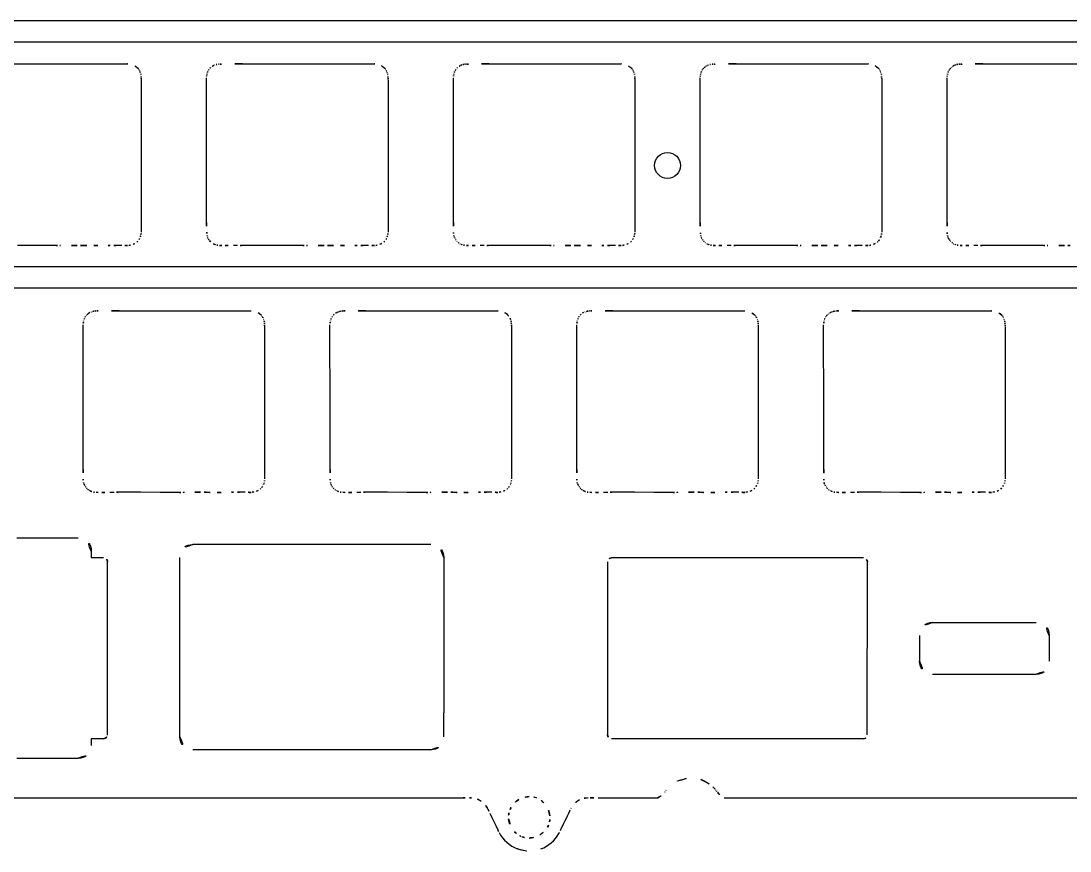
# Model space of a CAD drawing. Header units: millimetres. Extents: x 1963163760 to 1963164260, y 1135949646 to 1135950337.
# Drawn here: x 1963163908.2 to 1963163989.2, y 1135949646.5 to 1135949710.5 of the extents above; entities that cross this region are included whole.
import ezdxf

# ---------------------------------------------------------------- set-up
doc = ezdxf.new("R2010")
doc.units = ezdxf.units.MM

msp = doc.modelspace()

# ---------------------------------------------------------------- linework, layer by layer
for p, q in [((1963164064.327476, 1135949710.52587), (1963163866.583091, 1135949710.52587)), ((1963163866.583091, 1135949708.92587), (1963164064.327476, 1135949708.92587)), ((1963163906.252476, 1135949707.208872), (1963163916.444005, 1135949707.209131)), ((1963163925.302464, 1135949707.208872), (1963163935.494054, 1135949707.209131)), ((1963163944.352452, 1135949707.208872), (1963163954.54398, 1135949707.209131)), ((1963163963.40244, 1135949707.208872), (1963163973.594029, 1135949707.209131)), ((1963163982.452428, 1135949707.208872), (1963163992.644078, 1135949707.209131)), ((1963163917.488316, 1135949706.055277), (1963163917.488194, 1135949705.970117)), ((1963163917.488194, 1135949705.970117), (1963163917.488255, 1135949705.63005)), ((1963163917.488255, 1135949705.63005), (1963163917.488194, 1135949705.289972)), ((1963163917.488316, 1135949706.097894), (1963163917.488377, 1135949706.076591)), ((1963163917.488377, 1135949706.076591), (1963163917.488316, 1135949706.055277)), ((1963163922.538182, 1135949699.380899), (1963163922.533055, 1135949706.137675)), ((1963163936.538243, 1135949705.970117), (1963163936.538304, 1135949705.63005)), ((1963163936.538304, 1135949705.63005), (1963163936.538243, 1135949705.289972)), ((1963163936.538304, 1135949706.097894), (1963163936.538365, 1135949706.055278)), ((1963163941.58817, 1135949699.380899), (1963163941.583043, 1135949706.137675)), ((1963163955.588292, 1135949706.055277), (1963163955.58817, 1135949705.970117)), ((1963163955.58817, 1135949705.970117), (1963163955.588231, 1135949705.289972)), ((1963163960.638219, 1135949699.380899), (1963163960.633092, 1135949706.137674)), ((1963163974.638341, 1135949706.055277), (1963163974.638219, 1135949705.970133)), ((1963163974.638219, 1135949705.970133), (1963163974.63828, 1135949705.63005)), ((1963163974.63828, 1135949705.63005), (1963163974.638219, 1135949705.289957)), ((1963163979.688145, 1135949699.380899), (1963163979.683018, 1135949706.137674)), ((1963163917.488194, 1135949705.289972), (1963163917.487889, 1135949703.156427)), ((1963163936.538243, 1135949705.289972), (1963163936.537877, 1135949703.156427)), ((1963163955.588231, 1135949705.289972), (1963163955.587865, 1135949703.156427)), ((1963163974.638219, 1135949705.289957), (1963163974.637913, 1135949703.156425)), ((1963163917.487889, 1135949703.156427), (1963163917.48795, 1135949702.089655)), ((1963163936.537877, 1135949703.156427), (1963163936.537938, 1135949702.089655)), ((1963163955.587865, 1135949703.156427), (1963163955.587926, 1135949702.089655)), ((1963163974.637913, 1135949703.156425), (1963163974.637975, 1135949702.089655)), ((1963163917.48795, 1135949702.089655), (1963163917.488255, 1135949701.022882)), ((1963163936.537938, 1135949702.089655), (1963163936.538243, 1135949701.022882)), ((1963163955.587926, 1135949702.089655), (1963163955.588292, 1135949701.022882)), ((1963163974.637975, 1135949702.089655), (1963163974.638219, 1135949701.022882)), ((1963163917.488255, 1135949701.022882), (1963163917.489903, 1135949694.24444)), ((1963163936.538243, 1135949701.022882), (1963163936.539952, 1135949694.24444)), ((1963163955.588292, 1135949701.022882), (1963163955.58994, 1135949694.24444)), ((1963163974.638219, 1135949701.022882), (1963163974.639928, 1135949694.24444)), ((1963163922.538609, 1135949698.610891), (1963163922.538182, 1135949699.380899)), ((1963163941.588658, 1135949698.610891), (1963163941.58817, 1135949699.380899)), ((1963163960.638646, 1135949698.610891), (1963163960.638219, 1135949699.380899)), ((1963163979.688634, 1135949698.610891), (1963163979.688145, 1135949699.380899)), ((1963163922.538914, 1135949697.840872), (1963163922.538609, 1135949698.610891)), ((1963163941.588902, 1135949697.840872), (1963163941.588658, 1135949698.610891)), ((1963163960.638951, 1135949697.840872), (1963163960.638646, 1135949698.610891)), ((1963163979.688908, 1135949697.840872), (1963163979.688634, 1135949698.610891)), ((1963163922.539098, 1135949696.300775), (1963163922.538914, 1135949697.840872)), ((1963163941.589024, 1135949696.300775), (1963163941.588902, 1135949697.840872)), ((1963163960.639073, 1135949696.300775), (1963163960.638951, 1135949697.840872)), ((1963163979.689122, 1135949696.300775), (1963163979.688908, 1135949697.840872)), ((1963163922.53922, 1135949695.639835), (1963163922.539098, 1135949696.300775)), ((1963163941.589146, 1135949695.639835), (1963163941.589024, 1135949696.300775)), ((1963163960.639195, 1135949695.639835), (1963163960.639073, 1135949696.300775)), ((1963163979.689244, 1135949695.639835), (1963163979.689122, 1135949696.300775)), ((1963163922.539464, 1135949695.309423), (1963163922.53922, 1135949695.639835)), ((1963163922.539952, 1135949694.979089), (1963163922.539464, 1135949695.309423)), ((1963163941.589391, 1135949695.309423), (1963163941.589146, 1135949695.639835)), ((1963163941.589879, 1135949694.979089), (1963163941.589391, 1135949695.309423)), ((1963163960.639439, 1135949695.309423), (1963163960.639195, 1135949695.639835)), ((1963163960.639928, 1135949694.979089), (1963163960.639439, 1135949695.309423)), ((1963163979.689488, 1135949695.309423), (1963163979.689244, 1135949695.639835)), ((1963163979.689976, 1135949694.979089), (1963163979.689488, 1135949695.309423)), ((1963163909.425328, 1135949693.207992), (1963163907.930821, 1135949693.208185)), ((1963163910.172581, 1135949693.207826), (1963163909.425328, 1135949693.207992)), ((1963163910.919835, 1135949693.207422), (1963163910.172581, 1135949693.207826)), ((1963163915.774663, 1135949693.211353), (1963163915.562535, 1135949693.212183)), ((1963163915.986729, 1135949693.210306), (1963163915.774663, 1135949693.211353)), ((1963163924.920201, 1135949693.207855), (1963163924.605077, 1135949693.206506)), ((1963163925.409917, 1135949693.208744), (1963163925.235387, 1135949693.208719)), ((1963163925.584447, 1135949693.208597), (1963163925.409917, 1135949693.208744)), ((1963163926.282628, 1135949693.208305), (1963163925.584447, 1135949693.208597)), ((1963163926.980748, 1135949693.208185), (1963163926.282628, 1135949693.208305)), ((1963163928.475316, 1135949693.207992), (1963163926.980748, 1135949693.208185)), ((1963163929.222569, 1135949693.207826), (1963163928.475316, 1135949693.207992)), ((1963163929.969823, 1135949693.207422), (1963163929.222569, 1135949693.207826)), ((1963163934.82462, 1135949693.211353), (1963163934.612523, 1135949693.212183)), ((1963163935.036717, 1135949693.210306), (1963163934.82462, 1135949693.211353)), ((1963163943.970189, 1135949693.207855), (1963163943.655095, 1135949693.206506)), ((1963163944.459935, 1135949693.208744), (1963163944.285374, 1135949693.208719)), ((1963163944.634434, 1135949693.208597), (1963163944.459935, 1135949693.208744)), ((1963163945.332616, 1135949693.208305), (1963163944.634434, 1135949693.208597)), ((1963163946.030797, 1135949693.208185), (1963163945.332616, 1135949693.208305)), ((1963163947.525304, 1135949693.207992), (1963163946.030797, 1135949693.208185)), ((1963163948.272557, 1135949693.207826), (1963163947.525304, 1135949693.207992)), ((1963163949.019871, 1135949693.207422), (1963163948.272557, 1135949693.207826)), ((1963163953.874638, 1135949693.211353), (1963163953.662511, 1135949693.212183)), ((1963163954.086705, 1135949693.210306), (1963163953.874638, 1135949693.211353)), ((1963163963.020238, 1135949693.207855), (1963163962.705083, 1135949693.206506)), ((1963163963.509923, 1135949693.208744), (1963163963.335362, 1135949693.208719)), ((1963163963.684483, 1135949693.208597), (1963163963.509923, 1135949693.208744)), ((1963163964.382634, 1135949693.208305), (1963163963.684483, 1135949693.208597)), ((1963163965.080785, 1135949693.208185), (1963163964.382634, 1135949693.208305)), ((1963163966.575352, 1135949693.207992), (1963163965.080785, 1135949693.208185)), ((1963163967.322606, 1135949693.207826), (1963163966.575352, 1135949693.207992)), ((1963163968.069859, 1135949693.207422), (1963163967.322606, 1135949693.207826)), ((1963163972.924657, 1135949693.211353), (1963163972.712559, 1135949693.212183)), ((1963163973.136754, 1135949693.210306), (1963163972.924657, 1135949693.211353)), ((1963163982.070164, 1135949693.207855), (1963163981.75504, 1135949693.206506)), ((1963163982.559911, 1135949693.208744), (1963163982.385289, 1135949693.208719)), ((1963163982.73441, 1135949693.208597), (1963163982.559911, 1135949693.208744)), ((1963163983.432591, 1135949693.208305), (1963163982.73441, 1135949693.208597)), ((1963163984.130772, 1135949693.208185), (1963163983.432591, 1135949693.208305)), ((1963163985.625279, 1135949693.207992), (1963163984.130772, 1135949693.208185)), ((1963163986.372594, 1135949693.207826), (1963163985.625279, 1135949693.207992)), ((1963163987.119908, 1135949693.207422), (1963163986.372594, 1135949693.207826)), ((1963164040.513084, 1135949691.546318), (1963163876.108055, 1135949691.546318)), ((1963163876.108055, 1135949689.946318), (1963164040.513084, 1135949689.946318)), ((1963163915.77744, 1135949688.158884), (1963163925.969029, 1135949688.159128)), ((1963163934.827428, 1135949688.158884), (1963163945.019017, 1135949688.159128)), ((1963163953.877476, 1135949688.158884), (1963163964.069005, 1135949688.159128)), ((1963163972.927525, 1135949688.158884), (1963163983.119054, 1135949688.15913)), ((1963163913.013219, 1135949680.330896), (1963163913.008092, 1135949687.087671)), ((1963163927.01328, 1135949687.005304), (1963163927.013219, 1135949686.920145)), ((1963163932.063145, 1135949680.330896), (1963163932.058018, 1135949687.087671)), ((1963163946.063267, 1135949687.005304), (1963163946.063145, 1135949686.920145)), ((1963163951.113194, 1135949680.330896), (1963163951.108067, 1135949687.087671)), ((1963163965.113316, 1135949687.005304), (1963163965.113194, 1135949686.920145)), ((1963163965.113316, 1135949687.047907), (1963163965.113377, 1135949687.0266)), ((1963163965.113377, 1135949687.0266), (1963163965.113316, 1135949687.005304)), ((1963163970.163121, 1135949680.330896), (1963163970.157994, 1135949687.087671)), ((1963163984.163365, 1135949687.047876), (1963163984.163365, 1135949687.02659)), ((1963163984.163365, 1135949687.02659), (1963163984.163365, 1135949687.005304)), ((1963163927.013219, 1135949686.239938), (1963163927.012913, 1135949684.10642)), ((1963163927.013219, 1135949686.920145), (1963163927.01328, 1135949686.580036)), ((1963163927.01328, 1135949686.580036), (1963163927.013219, 1135949686.239938)), ((1963163946.063267, 1135949686.239938), (1963163946.062901, 1135949684.10642)), ((1963163946.063145, 1135949686.920145), (1963163946.063329, 1135949686.580036)), ((1963163946.063329, 1135949686.580036), (1963163946.063267, 1135949686.239938)), ((1963163965.113255, 1135949686.239938), (1963163965.112889, 1135949684.10642)), ((1963163965.113194, 1135949686.920145), (1963163965.113255, 1135949686.239938)), ((1963163984.163243, 1135949686.239954), (1963163984.162938, 1135949684.106422)), ((1963163984.163121, 1135949686.92013), (1963163984.163304, 1135949686.580047)), ((1963163984.163304, 1135949686.580047), (1963163984.163243, 1135949686.239954)), ((1963163927.012913, 1135949684.10642), (1963163927.012975, 1135949683.039652)), ((1963163946.062901, 1135949684.10642), (1963163946.062962, 1135949683.039652)), ((1963163965.112889, 1135949684.10642), (1963163965.11295, 1135949683.039652)), ((1963163984.162938, 1135949684.106422), (1963163984.162999, 1135949683.039652)), ((1963163927.012975, 1135949683.039652), (1963163927.013219, 1135949681.972879)), ((1963163946.062962, 1135949683.039652), (1963163946.063267, 1135949681.972879)), ((1963163965.11295, 1135949683.039652), (1963163965.113255, 1135949681.972879)), ((1963163984.162999, 1135949683.039652), (1963163984.163243, 1135949681.972879)), ((1963163927.013219, 1135949681.972879), (1963163927.014928, 1135949675.194437)), ((1963163946.063267, 1135949681.972879), (1963163946.064976, 1135949675.194437)), ((1963163965.113255, 1135949681.972879), (1963163965.114903, 1135949675.194437)), ((1963163984.163243, 1135949681.972879), (1963163984.164952, 1135949675.194437)), ((1963163913.013646, 1135949679.560892), (1963163913.013219, 1135949680.330896)), ((1963163932.063634, 1135949679.560892), (1963163932.063145, 1135949680.330896)), ((1963163951.113621, 1135949679.560892), (1963163951.113194, 1135949680.330896)), ((1963163970.163609, 1135949679.560892), (1963163970.163121, 1135949680.330896)), ((1963163913.013951, 1135949678.790872), (1963163913.013646, 1135949679.560892)), ((1963163932.063939, 1135949678.790872), (1963163932.063634, 1135949679.560892)), ((1963163951.113927, 1135949678.790872), (1963163951.113621, 1135949679.560892)), ((1963163970.163914, 1135949678.790872), (1963163970.163609, 1135949679.560892)), ((1963163913.014073, 1135949677.250757), (1963163913.013951, 1135949678.790872)), ((1963163932.064122, 1135949677.250757), (1963163932.063939, 1135949678.790872)), ((1963163951.11411, 1135949677.250757), (1963163951.113927, 1135949678.790872)), ((1963163970.164098, 1135949677.250757), (1963163970.163914, 1135949678.790872)), ((1963163913.014195, 1135949676.589834), (1963163913.014073, 1135949677.250757)), ((1963163932.064244, 1135949676.589834), (1963163932.064122, 1135949677.250757)), ((1963163951.114201, 1135949676.589834), (1963163951.11411, 1135949677.250757)), ((1963163970.16422, 1135949676.589834), (1963163970.164098, 1135949677.250757)), ((1963163913.014439, 1135949676.259416), (1963163913.014195, 1135949676.589834)), ((1963163932.064488, 1135949676.259416), (1963163932.064244, 1135949676.589834)), ((1963163951.114445, 1135949676.259416), (1963163951.114201, 1135949676.589834)), ((1963163970.164464, 1135949676.259416), (1963163970.16422, 1135949676.589834)), ((1963163913.014928, 1135949675.929071), (1963163913.014439, 1135949676.259416)), ((1963163932.064976, 1135949675.929071), (1963163932.064488, 1135949676.259416)), ((1963163951.114903, 1135949675.929071), (1963163951.114445, 1135949676.259416)), ((1963163970.164952, 1135949675.929071), (1963163970.164464, 1135949676.259416)), ((1963163915.395238, 1135949674.157854), (1963163915.080113, 1135949674.156496)), ((1963163915.884892, 1135949674.158743), (1963163915.710362, 1135949674.158731)), ((1963163916.059483, 1135949674.158609), (1963163915.884892, 1135949674.158743)), ((1963163916.408574, 1135949674.158388), (1963163916.059483, 1135949674.158609)), ((1963163916.757634, 1135949674.1583), (1963163916.408574, 1135949674.158388)), ((1963163917.455785, 1135949674.158197), (1963163916.757634, 1135949674.1583)), ((1963163918.950352, 1135949674.157991), (1963163917.455785, 1135949674.158197)), ((1963163919.697606, 1135949674.157816), (1963163918.950352, 1135949674.157991)), ((1963163920.444859, 1135949674.157404), (1963163919.697606, 1135949674.157816)), ((1963163925.299626, 1135949674.16136), (1963163925.087498, 1135949674.16218)), ((1963163925.511754, 1135949674.160333), (1963163925.299626, 1135949674.16136)), ((1963163934.445225, 1135949674.157854), (1963163934.130131, 1135949674.156496)), ((1963163934.934911, 1135949674.158743), (1963163934.760411, 1135949674.158731)), ((1963163935.109471, 1135949674.158609), (1963163934.934911, 1135949674.158743)), ((1963163935.458531, 1135949674.158388), (1963163935.109471, 1135949674.158609)), ((1963163935.807591, 1135949674.1583), (1963163935.458531, 1135949674.158388)), ((1963163936.505772, 1135949674.158197), (1963163935.807591, 1135949674.1583)), ((1963163938.000279, 1135949674.157991), (1963163936.505772, 1135949674.158197)), ((1963163938.747594, 1135949674.157816), (1963163938.000279, 1135949674.157991)), ((1963163939.494908, 1135949674.157404), (1963163938.747594, 1135949674.157816)), ((1963163944.349644, 1135949674.16136), (1963163944.137486, 1135949674.16218)), ((1963163944.561742, 1135949674.160333), (1963163944.349644, 1135949674.16136)), ((1963163953.495213, 1135949674.157854), (1963163953.180119, 1135949674.156496)), ((1963163953.984929, 1135949674.158743), (1963163953.810338, 1135949674.158731)), ((1963163954.159459, 1135949674.158609), (1963163953.984929, 1135949674.158743)), ((1963163954.508549, 1135949674.158388), (1963163954.159459, 1135949674.158609)), ((1963163954.85764, 1135949674.1583), (1963163954.508549, 1135949674.158388)), ((1963163955.555821, 1135949674.158197), (1963163954.85764, 1135949674.1583)), ((1963163957.050328, 1135949674.157991), (1963163955.555821, 1135949674.158197)), ((1963163957.797581, 1135949674.157816), (1963163957.050328, 1135949674.157991)), ((1963163958.544896, 1135949674.157404), (1963163957.797581, 1135949674.157816)), ((1963163963.399663, 1135949674.16136), (1963163963.187535, 1135949674.162176)), ((1963163963.611729, 1135949674.160333), (1963163963.399663, 1135949674.16136)), ((1963163972.545262, 1135949674.157854), (1963163972.230107, 1135949674.156496)), ((1963163973.034886, 1135949674.158743), (1963163972.860387, 1135949674.158731)), ((1963163973.209508, 1135949674.158609), (1963163973.034886, 1135949674.158743)), ((1963163973.558537, 1135949674.158388), (1963163973.209508, 1135949674.158609)), ((1963163973.907628, 1135949674.1583), (1963163973.558537, 1135949674.158388)), ((1963163974.605748, 1135949674.158197), (1963163973.907628, 1135949674.1583)), ((1963163976.100255, 1135949674.157991), (1963163974.605748, 1135949674.158197)), ((1963163976.847569, 1135949674.157816), (1963163976.100255, 1135949674.157991)), ((1963163977.594884, 1135949674.157404), (1963163976.847569, 1135949674.157816)), ((1963163982.44962, 1135949674.16136), (1963163982.237584, 1135949674.162176)), ((1963163982.661778, 1135949674.160333), (1963163982.44962, 1135949674.16136)), ((1963163912.635954, 1135949670.628299), (1963163907.886154, 1135949670.628299)), ((1963163912.635954, 1135949670.628299), (1963163912.635954, 1135949670.628299)), ((1963163933.482062, 1135949670.138011), (1963163921.476874, 1135949670.138011)), ((1963163939.835172, 1135949670.138011), (1963163933.482062, 1135949670.138011)), ((1963163913.634886, 1135949669.632187), (1963163913.634886, 1135949669.13361)), ((1963163913.634886, 1135949669.13361), (1963163914.584084, 1135949669.13361)), ((1963163920.476874, 1135949655.28545), (1963163920.476874, 1135949669.138011)), ((1963163940.835172, 1135949669.138011), (1963163940.835172, 1135949657.13884)), ((1963163914.882813, 1135949655.432977), (1963163914.883981, 1135949668.833636)), ((1963163953.482939, 1135949668.808363), (1963163953.482939, 1135949655.438311)), ((1963163973.232847, 1135949669.103511), (1963163953.782913, 1135949669.108337)), ((1963163973.529748, 1135949655.438311), (1963163973.532821, 1135949668.803537)), ((1963163978.568568, 1135949664.120924), (1963163986.568568, 1135949664.120924)), ((1963163977.568568, 1135949663.120924), (1963163977.568568, 1135949661.120924)), ((1963163987.568568, 1135949663.120924), (1963163987.568568, 1135949661.120924)), ((1963163978.568568, 1135949660.120924), (1963163986.568568, 1135949660.120924)), ((1963163940.835172, 1135949655.28545), (1963163940.835172, 1135949657.13884)), ((1963163914.882813, 1135949655.432977), (1963163914.882813, 1135949655.432977)), ((1963163973.527741, 1135949655.407577), (1963163973.527741, 1135949655.407577)), ((1963163914.584084, 1135949655.133689), (1963163913.634886, 1135949655.133054)), ((1963163913.634886, 1135949655.133054), (1963163913.634886, 1135949654.634477)), ((1963163953.681313, 1135949655.138337), (1963163953.681313, 1135949655.138337)), ((1963163973.229774, 1135949655.138337), (1963163953.782913, 1135949655.138337)), ((1963163933.482062, 1135949654.28545), (1963163921.476874, 1135949654.28545)), ((1963163939.835172, 1135949654.28545), (1963163933.482062, 1135949654.28545)), ((1963163907.885062, 1135949653.635165), (1963163912.634913, 1135949653.635165)), ((1963163901.795445, 1135949650.583345), (1963163941.248448, 1135949650.583185)), ((1963163941.248448, 1135949650.583185), (1963163941.796483, 1135949650.583135)), ((1963163941.796483, 1135949650.583135), (1963163942.344487, 1135949650.58288)), ((1963163952.750401, 1135949650.583063), (1963163953.006261, 1135949650.58325)), ((1963163953.006261, 1135949650.58325), (1963163953.26212, 1135949650.583277)), ((1963163953.26212, 1135949650.583277), (1963163955.309239, 1135949650.583334)), ((1963163955.309239, 1135949650.583334), (1963163957.356358, 1135949650.583368)), ((1963163962.492467, 1135949650.583368), (1963164000.148167, 1135949650.583349)), ((1963163944.406346, 1135949649.393457), (1963163944.557713, 1135949649.077574)), ((1963163944.557713, 1135949649.077574), (1963163944.708897, 1135949648.761598)), ((1963163944.708897, 1135949648.761598), (1963163944.860142, 1135949648.445612)), ((1963163944.860142, 1135949648.445612), (1963163945.01151, 1135949648.129694)), ((1963163945.01151, 1135949648.129694), (1963163945.051915, 1135949648.045465))]:
    msp.add_line(p, q)
msp.add_circle((1963163958.113455, 1135949699.380899), 1)
for centre, radius, start, end in [((1963163916.815584, 1135949716.796798), 9.594865, 267.78056264, 268.10368893), ((1963163916.46291, 1135949706.147822), 1.059949, 42.3236779, 88.09841304), ((1963163923.57666, 1135949706.012438), 1.190636, 101.83972435, 109.46797048), ((1963163923.57691, 1135949706.013659), 1.189493, 99.21088696, 101.86359283), ((1963163923.649689, 1135949705.377786), 1.829062, 94.26745738, 98.27289082), ((1963163923.66646, 1135949705.145431), 2.06202, 91.32076126, 94.25173234), ((1963163923.652165, 1135949701.845266), 5.36174, 89.88161908, 90.35514483), ((1963163923.618931, 1135949730.603794), 23.396841, 270.10851812, 270.32554225), ((1963163924.75348, 1135949479.503753), 227.70578, 89.86186613, 90.25203482), ((1963163935.832081, 1135949715.9051), 8.702537, 267.77393227, 268.13180368), ((1963163935.513911, 1135949706.150051), 1.0577, 42.27136236, 88.13276029), ((1963163942.62562, 1135949706.016031), 1.186909, 101.82674394, 109.47895319), ((1963163942.628592, 1135949706.005882), 1.197452, 99.234234, 101.86644078), ((1963163942.700186, 1135949705.371219), 1.835643, 94.2661425, 98.26099241), ((1963163942.716068, 1135949705.155053), 2.052392, 91.31634793, 94.25936175), ((1963163942.702199, 1135949701.830486), 5.37652, 89.881783, 90.35465298), ((1963163942.673008, 1135949730.603786), 23.396826, 270.0986553, 270.31567931), ((1963163943.80573, 1135949479.521683), 227.687845, 89.8624262, 90.25260855), ((1963163954.607871, 1135949708.862689), 1.654792, 267.78728855, 269.01137677), ((1963163954.560935, 1135949706.144961), 1.063341, 42.36581852, 89.00934097), ((1963163961.676114, 1135949706.013949), 1.189038, 101.82720476, 109.46857971), ((1963163961.6786, 1135949706.005881), 1.197444, 99.23226895, 101.86448774), ((1963163961.749967, 1135949705.374503), 1.832353, 94.26733478, 98.26746612), ((1963163961.766056, 1135949705.155053), 2.052392, 91.31634793, 94.25936175), ((1963163961.752187, 1135949701.830486), 5.37652, 89.881783, 90.35465298), ((1963163961.724876, 1135949730.083862), 22.8769, 270.09618277, 270.31813821), ((1963163962.855718, 1135949479.521683), 227.687845, 89.8624262, 90.25260855), ((1963163973.932056, 1135949715.9051), 8.702537, 267.77393227, 268.13180368), ((1963163973.613887, 1135949706.150051), 1.0577, 42.27136236, 88.13276029), ((1963163980.723068, 1135949706.024974), 1.177612, 101.78976134, 109.50535595), ((1963163980.720335, 1135949706.052974), 1.149649, 99.20582272, 101.94152174), ((1963163980.800759, 1135949705.365775), 1.841116, 94.27207459, 98.25504223), ((1963163980.817091, 1135949705.134106), 2.073359, 91.33368747, 94.24525332), ((1963163980.802159, 1135949701.815685), 5.391322, 89.88194692, 90.35416121), ((1963163980.772984, 1135949730.603786), 23.396826, 270.0986553, 270.31567931), ((1963163981.905706, 1135949479.521683), 227.687845, 89.8624262, 90.25260855), ((1963163916.94915, 1135949706.590831), 0.402161, 38.31664151, 42.30289705), ((1963163916.202215, 1135949706.036513), 1.332182, 33.10224302, 37.1042011), ((1963163916.602197, 1135949706.295956), 0.855428, 26.94208964, 33.17650511), ((1963163916.521714, 1135949706.261003), 0.943027, 23.56764955, 26.6196666), ((1963163916.223184, 1135949706.13287), 1.26789, 18.89327059, 23.48107181), ((1963163916.220822, 1135949706.151521), 1.264219, 10.82155445, 18.05880899), ((1963163916.097744, 1135949706.132902), 1.388613, 8.32781988, 10.6226695), ((1963163923.868289, 1135949706.152236), 1.329754, 167.03719338, 172.40336978), ((1963163923.726558, 1135949706.147796), 1.193178, 156.70092302, 165.30247126), ((1963163923.482971, 1135949706.252059), 0.928215, 145.60129347, 156.6647782), ((1963163923.609469, 1135949706.150195), 1.090213, 133.29270895, 144.93982425), ((1963163923.45086, 1135949706.317878), 0.859401, 118.47089431, 133.26196887), ((1963163923.492259, 1135949706.22984), 0.956544, 115.11834031, 118.13687715), ((1963163923.580074, 1135949706.044348), 1.161771, 110.15126854, 115.15639366), ((1963163936.02915, 1135949706.617104), 0.36228, 38.00545265, 42.42442405), ((1963163935.605916, 1135949706.278069), 0.904549, 32.52104516, 38.41987557), ((1963163935.55756, 1135949706.247077), 0.961984, 26.9821847, 32.52912819), ((1963163935.486491, 1135949706.222345), 1.036589, 23.6430387, 26.41810256), ((1963163935.34143, 1135949706.159328), 1.194746, 18.75275747, 23.62159258), ((1963163935.25578, 1135949706.148148), 1.279555, 10.84409922, 17.99382038), ((1963163935.283124, 1135949706.152753), 1.251833, 8.32595758, 10.87252987), ((1963163942.976341, 1135949706.14238), 1.388613, 167.17885784, 172.31697924), ((1963163942.766731, 1135949706.151223), 1.182874, 156.6654024, 165.34316898), ((1963163942.532517, 1135949706.251614), 0.928052, 145.56105415, 156.62876962), ((1963163942.650195, 1135949706.158446), 1.077843, 133.2335764, 145.01415612), ((1963163942.502231, 1135949706.316062), 0.861657, 118.49418904, 133.24432261), ((1963163942.562738, 1135949706.188951), 1.002264, 115.18673423, 118.06753224), ((1963163942.630095, 1135949706.04435), 1.161783, 110.15276355, 115.15789069), ((1963163955.081354, 1135949706.618557), 0.359688, 38.03439391, 42.48848064), ((1963163954.224222, 1135949705.980594), 1.428101, 33.272374, 37.00635949), ((1963163954.720606, 1135949706.306676), 0.834194, 26.85750763, 33.25167571), ((1963163954.536479, 1135949706.222345), 1.036589, 23.6430387, 26.41810256), ((1963163954.357291, 1135949706.146851), 1.231015, 18.79289769, 23.5171794), ((1963163954.321228, 1135949706.151158), 1.263865, 10.84140133, 18.08138464), ((1963163954.195989, 1135949706.131083), 1.39065, 8.39130549, 10.68320331), ((1963163961.795232, 1135949706.173124), 1.156592, 166.12271733, 173.94816167), ((1963163961.816731, 1135949706.150982), 1.182887, 156.65415049, 165.33126414), ((1963163961.583249, 1135949706.251751), 0.928588, 145.5940793, 156.6538438), ((1963163961.957205, 1135949705.976937), 1.392492, 139.71282373, 144.959084), ((1963163961.462722, 1135949706.396511), 0.74399, 129.91036791, 139.73703468), ((1963163961.828611, 1135949705.922107), 1.342841, 124.87156111, 128.89833291), ((1963163961.547409, 1135949706.324807), 0.851677, 118.49044196, 124.84003256), ((1963163961.612725, 1135949706.188951), 1.002264, 115.18673423, 118.06753224), ((1963163961.68005, 1135949706.044348), 1.161771, 110.15126854, 115.15639366), ((1963163974.129126, 1135949706.617104), 0.36228, 38.00545265, 42.42442405), ((1963163973.705892, 1135949706.278069), 0.904549, 32.52104516, 38.41987557), ((1963163973.65736, 1135949706.246976), 0.962187, 26.98276505, 32.52854462), ((1963163973.330334, 1135949706.099506), 1.320633, 24.06649609, 26.24685673), ((1963163973.334545, 1135949706.118658), 1.309072, 18.93381754, 23.37625992), ((1963163973.400554, 1135949706.160129), 1.233307, 10.68898758, 18.10647447), ((1963163973.496769, 1135949706.171977), 1.136581, 8.19682333, 11.00166952), ((1963163980.819855, 1135949706.177147), 1.130947, 166.01161468, 174.01513873), ((1963163980.86712, 1135949706.150591), 1.183316, 156.64396229, 165.31711626), ((1963163980.633996, 1135949706.251901), 0.929131, 145.62806272, 156.68018606), ((1963163981.033861, 1135949705.958223), 1.425073, 139.83157225, 144.95864419), ((1963163980.495703, 1135949706.412243), 0.720978, 129.67207258, 139.81632389), ((1963163980.878659, 1135949705.922107), 1.342841, 124.87156111, 128.89833291), ((1963163980.597453, 1135949706.324806), 0.851675, 118.49019774, 124.83977854), ((1963163980.690657, 1135949706.135814), 1.062271, 115.33387992, 118.04603321), ((1963163980.739604, 1135949706.020029), 1.187877, 110.17754908, 115.07806211), ((1963163915.515993, 1135949706.082353), 1.971848, 3.49886213, 7.33279804), ((1963163914.98751, 1135949706.051333), 2.50124, 1.06663668, 3.46927422), ((1963163924.75578, 1135949706.033355), 2.225171, 172.3901533, 177.31290645), ((1963163934.450551, 1135949706.072372), 2.087674, 3.57894183, 7.19993595), ((1963163934.037498, 1135949706.051333), 2.50124, 1.06663668, 3.46927422), ((1963163966.015052, 1135949705.970445), 29.476809, 179.83510536, 180.00064204), ((1963163943.805768, 1135949706.033355), 2.225171, 172.3901533, 177.31290645), ((1963163953.615768, 1135949706.083243), 1.971994, 3.47269546, 7.30617609), ((1963163953.33734, 1135949706.061229), 2.25125, 0.93322261, 3.60270295), ((1963163951.868629, 1135949706.076586), 3.719723, 359.67176662, 0.32823338), ((1963163963.380325, 1135949706.007478), 2.750316, 173.99795473, 177.28667702), ((1963163972.609882, 1135949706.078912), 2.027967, 3.49930011, 7.22678654), ((1963163972.387257, 1135949706.061228), 2.251261, 0.93320895, 3.60268932), ((1963163967.198795, 1135949706.055277), 7.439546, 0, 0.32821972), ((1963163982.430939, 1135949706.006371), 2.751056, 173.9763219, 177.26434419), ((1963163915.283906, 1135949694.359837), 2.209013, 352.25198174, 357.00556605), ((1963164003.739309, 1135949695.122082), 81.199483, 180.10089562, 180.62662773), ((1963163924.134089, 1135949694.251805), 1.589506, 180.64011136, 189.86584907), ((1963163934.334287, 1135949694.360922), 2.208738, 352.2228794, 356.97697635), ((1963163994.565221, 1135949695.093098), 52.975465, 180.12331234, 180.96659961), ((1963163953.452343, 1135949694.353754), 2.140391, 352.16625154, 357.07250923), ((1963164007.098128, 1135949695.063435), 46.458277, 180.10402384, 181.0781408), ((1963163972.398637, 1135949694.364296), 2.244493, 352.2607082, 356.9389338), ((1963164026.987543, 1135949695.038103), 47.297603, 180.07148477, 181.0192137), ((1963163916.534962, 1135949694.193306), 0.958023, 290.16059475, 310.35546307), ((1963163916.558506, 1135949694.139165), 0.901682, 311.44315397, 327.59363122), ((1963163916.370877, 1135949694.258379), 1.123981, 327.58885997, 340.52898794), ((1963163916.530308, 1135949694.190809), 0.951203, 341.16520806, 352.2187838), ((1963163923.293958, 1135949694.114448), 0.738314, 190.53512008, 196.51288206), ((1963163923.085918, 1135949694.059586), 0.523302, 197.22812179, 201.8185599), ((1963163923.835912, 1135949694.358156), 1.330541, 201.75105153, 203.5560692), ((1963163924.085294, 1135949694.475365), 1.606003, 203.83355739, 205.65945441), ((1963163923.906757, 1135949694.402704), 1.413658, 206.13832617, 210.61571996), ((1963163923.60851, 1135949694.226399), 1.067197, 210.62440462, 216.55592317), ((1963163922.905108, 1135949693.702033), 0.18987, 215.87403596, 218.89278604), ((1963163923.53589, 1135949694.198551), 0.992614, 218.33892085, 239.67416477), ((1963163935.586087, 1135949694.191444), 0.95583, 290.13431421, 310.37293666), ((1963163935.614404, 1135949694.134697), 0.894384, 311.34580743, 327.63108454), ((1963163935.420187, 1135949694.258571), 1.124741, 327.59803471, 340.5322629), ((1963163935.57367, 1135949694.191895), 0.957883, 341.23284444, 352.20851187), ((1963163943.021328, 1135949694.223), 1.424229, 180.94838785, 189.84599389), ((1963163942.322285, 1135949694.108678), 0.715966, 190.39813747, 196.56151908), ((1963163942.235666, 1135949694.091506), 0.628099, 197.31232325, 203.47469693), ((1963163943.195677, 1135949694.509156), 1.675025, 203.49759016, 205.80765264), ((1963163943.022079, 1135949694.433757), 1.485936, 206.10445006, 211.59377773), ((1963163942.368452, 1135949694.031699), 0.718552, 211.59093815, 222.95645078), ((1963163942.898886, 1135949694.532921), 1.448326, 223.16889427, 229.40376083), ((1963163942.52851, 1135949694.100095), 0.878662, 229.37643132, 239.66145468), ((1963163954.635217, 1135949694.192764), 0.95743, 290.15579334, 310.36363313), ((1963163954.662002, 1135949694.136359), 0.89725, 311.39315574, 327.6236228), ((1963163954.4664, 1135949694.260326), 1.128828, 327.62590784, 340.51113555), ((1963163954.624044, 1135949694.19245), 0.957638, 341.19280354, 352.17207042), ((1963163962.022238, 1135949694.21472), 1.374398, 181.06062512, 189.8562123), ((1963163961.393348, 1135949694.113139), 0.737441, 190.44433217, 196.42695827), ((1963163961.223085, 1135949694.073633), 0.563049, 197.47067417, 201.73844682), ((1963163961.751656, 1135949694.281204), 1.130912, 201.58857997, 203.71251449), ((1963163961.998452, 1135949694.390911), 1.400991, 203.76144689, 205.85561301), ((1963163962.072067, 1135949694.433757), 1.485936, 206.10445006, 211.59377773), ((1963163961.41844, 1135949694.031699), 0.718552, 211.59093815, 222.95645078), ((1963163961.958389, 1135949694.54312), 1.462243, 223.20530914, 229.38168238), ((1963163961.579063, 1135949694.101007), 0.879703, 229.38876479, 239.66313218), ((1963163973.686, 1135949694.191078), 0.955591, 290.14550309, 310.39003086), ((1963163973.727617, 1135949694.118708), 0.873635, 311.38672008, 321.149737), ((1963163973.480538, 1135949694.288737), 1.172932, 322.25246254, 334.79362547), ((1963163973.621892, 1135949694.222255), 1.016724, 334.79092441, 340.55119962), ((1963163973.673607, 1135949694.191901), 0.957921, 341.23323321, 352.20867799), ((1963163981.117868, 1135949694.221976), 1.420669, 181.01586622, 189.82901118), ((1963163980.401761, 1135949694.10485), 0.695112, 190.39273333, 196.74356982), ((1963163980.354054, 1135949694.097469), 0.647335, 197.33446191, 203.31024453), ((1963163981.309974, 1135949694.513381), 1.689814, 203.43559579, 205.72433457), ((1963163980.676563, 1135949694.214331), 0.989394, 206.04363168, 211.01466184), ((1963163982.297312, 1135949695.183506), 2.877812, 210.92536378, 212.63401921), ((1963163980.436107, 1135949693.988807), 0.666168, 212.42749992, 217.28774774), ((1963163980.369707, 1135949693.939462), 0.583447, 217.38284352, 222.93360168), ((1963163981.014869, 1135949694.550094), 1.47175, 223.23016499, 229.36456457), ((1963163980.626283, 1135949694.096405), 0.874395, 229.32678478, 239.66045663), ((1963163910.955724, 1135949749.48114), 56.273729, 269.96345848, 270.25577779), ((1963163910.608814, 1135949763.526162), 70.320735, 270.48735357, 270.63069873), ((1963163912.149212, 1135949622.737269), 70.476585, 89.67444409, 90.62302116), ((1963163911.363424, 1135949559.119309), 134.098655, 89.31185548, 89.49315239), ((1963163913.870744, 1135949767.642963), 74.440073, 269.30975177, 269.96304867), ((1963163913.866925, 1135949759.487263), 66.284372, 269.96179192, 270.6954123), ((1963163915.770011, 1135949602.408461), 90.805957, 90.42541545, 90.69319915), ((1963163915.364991, 1135949630.595957), 62.616538, 89.81924557, 90.24632472), ((1963163915.740062, 1135949643.757295), 49.453626, 89.25964156, 89.71421005), ((1963163916.394938, 1135949694.441082), 1.234391, 269.26315251, 276.68383083), ((1963163916.359549, 1135949694.671285), 1.467172, 277.01012841, 290.15784627), ((1963163923.504042, 1135949694.157334), 0.94098, 240.08088726, 246.19923695), ((1963163923.545645, 1135949694.251965), 1.044351, 246.20604439, 257.62396216), ((1963163923.550428, 1135949694.32859), 1.120283, 258.22494421, 269.40176013), ((1963163924.149188, 1135949752.542025), 59.336798, 269.41053061, 269.83158096), ((1963163924.094962, 1135949813.405919), 120.200495, 269.94270837, 270.24315548), ((1963163925.421014, 1135949568.006464), 125.202392, 90.08495393, 90.2291808), ((1963163930.005711, 1135949749.48114), 56.273729, 269.96345848, 270.25577779), ((1963163929.516504, 1135949777.734421), 84.529693, 270.50188873, 270.62113584), ((1963163931.199028, 1135949622.625766), 70.588088, 89.67482657, 90.62190092), ((1963163930.413497, 1135949559.138596), 134.079367, 89.31180084, 89.49312507), ((1963163932.922227, 1135949767.883745), 74.680856, 269.3108037, 269.96201048), ((1963163932.91682, 1135949759.513532), 66.310641, 269.96188754, 270.69527571), ((1963163934.819966, 1135949602.428047), 90.786372, 90.42548375, 90.69328111), ((1963163934.414979, 1135949630.595957), 62.616538, 89.81924557, 90.24632472), ((1963163934.786706, 1135949643.138573), 50.072357, 89.26479198, 89.71392319), ((1963163935.44503, 1135949694.442403), 1.235697, 269.26613076, 276.67468599), ((1963163935.408304, 1135949694.675283), 1.471297, 277.04112509, 290.14873595), ((1963163942.549778, 1135949694.148904), 0.931551, 240.04888737, 246.22928648), ((1963163942.595633, 1135949694.251965), 1.044351, 246.20604439, 257.62396216), ((1963163942.600395, 1135949694.328366), 1.120059, 258.22366093, 269.3995881), ((1963163943.199395, 1135949752.660306), 59.455079, 269.41145961, 269.8317039), ((1963163943.144421, 1135949813.746911), 120.541486, 269.94311818, 270.24273201), ((1963163944.471002, 1135949568.006464), 125.202392, 90.08495393, 90.2291808), ((1963163949.05576, 1135949749.48114), 56.273729, 269.96345848, 270.25577779), ((1963163948.566553, 1135949777.734421), 84.529693, 270.50188873, 270.62113584), ((1963163950.2485, 1135949622.848438), 70.365422, 89.67332396, 90.62340363), ((1963163949.524422, 1135949564.986218), 128.231436, 89.30763423, 89.49720972), ((1963163951.972365, 1135949767.902304), 74.699415, 269.31088566, 269.96191486), ((1963163951.966805, 1135949759.503996), 66.301105, 269.96188754, 270.69533035), ((1963163953.840298, 1135949605.125313), 88.088946, 90.41922706, 90.69526205), ((1963163953.467014, 1135949630.595949), 62.616539, 89.82111707, 90.24819617), ((1963163953.840038, 1135949643.757295), 49.453626, 89.25964156, 89.71421005), ((1963163954.494913, 1135949694.441082), 1.234391, 269.26315251, 276.68383083), ((1963163954.459519, 1135949694.671539), 1.467425, 277.00911009, 290.15443598), ((1963163961.599826, 1135949694.148904), 0.931551, 240.04888737, 246.22928648), ((1963163961.645911, 1135949694.252426), 1.044867, 246.20472951, 257.61383635), ((1963163961.650394, 1135949694.328589), 1.120282, 258.22544793, 269.40225202), ((1963163962.249163, 1135949752.542025), 59.336798, 269.41053061, 269.83158096), ((1963163962.194924, 1135949813.429209), 120.223785, 269.94272203, 270.24312816), ((1963163963.520953, 1135949568.05495), 125.153906, 90.08496759, 90.22923544), ((1963163968.105748, 1135949749.48114), 56.273729, 269.96345848, 270.25577779), ((1963163967.616813, 1135949777.690439), 84.485709, 270.50195703, 270.62125892), ((1963163969.298721, 1135949622.742804), 70.471053, 89.67404794, 90.62267967), ((1963163968.513387, 1135949559.119309), 134.098655, 89.31185548, 89.49315239), ((1963163971.022368, 1135949767.904989), 74.702101, 269.31089932, 269.96192852), ((1963163971.016922, 1135949759.496799), 66.293908, 269.96180558, 270.69537133), ((1963163972.905106, 1135949603.771386), 89.442952, 90.42228711, 90.69416914), ((1963163972.516065, 1135949630.612328), 62.600163, 89.82016081, 90.24728093), ((1963163972.886269, 1135949642.964575), 50.246355, 89.26673194, 89.71437397), ((1963163973.545033, 1135949694.443254), 1.236538, 269.27103531, 276.66886742), ((1963163973.50956, 1135949694.671547), 1.467432, 277.00937103, 290.15211117), ((1963163980.65774, 1135949694.165826), 0.950232, 240.13784679, 246.20320107), ((1963163980.695669, 1135949694.251965), 1.044351, 246.20604439, 257.62396216), ((1963163980.700453, 1135949694.32859), 1.120283, 258.22494421, 269.40176013), ((1963163981.2992, 1135949752.533723), 59.328495, 269.41048963, 269.8315673), ((1963163981.244421, 1135949813.723568), 120.518143, 269.94313184, 270.24275933), ((1963163982.57088, 1135949568.05495), 125.153906, 90.08496759, 90.22923544), ((1963163987.155797, 1135949749.48114), 56.273729, 269.96345848, 270.25577779), ((1963163986.666862, 1135949777.690439), 84.485709, 270.50195703, 270.62125892), ((1963163988.348309, 1135949622.742807), 70.471045, 89.67367912, 90.62229705), ((1963163987.626703, 1135949564.986214), 128.231412, 89.30865885, 89.49823421), ((1963163914.331755, 1135949686.927368), 1.391867, 139.71459732, 144.96358615), ((1963163913.839323, 1135949687.345109), 0.746113, 129.93427199, 139.73473808), ((1963163914.206388, 1135949686.867827), 1.347937, 124.86451636, 128.87527074), ((1963163913.923538, 1135949687.272979), 0.85382, 118.49866331, 124.83230962), ((1963163913.975002, 1135949687.164326), 0.973885, 115.14474601, 118.10951058), ((1963163914.060311, 1135949686.982252), 1.174954, 110.18863879, 115.1379203), ((1963163914.052155, 1135949686.960172), 1.19296, 101.83881888, 109.45497446), ((1963163914.048493, 1135949686.979918), 1.172883, 99.17456153, 101.86163979), ((1963163914.124868, 1135949686.32526), 1.831573, 94.26604715, 98.26789305), ((1963163914.139262, 1135949686.141872), 2.015523, 91.2894163, 94.28629302), ((1963163914.127141, 1135949682.795248), 5.36174, 89.88161908, 90.35514483), ((1963163914.093906, 1135949711.553776), 23.396841, 270.10851812, 270.32554225), ((1963163915.232937, 1135949460.45375), 227.705784, 89.86298627, 90.25315496), ((1963163926.03951, 1135949689.983001), 1.825235, 267.78698772, 268.94661616), ((1963163925.986454, 1135949687.096009), 1.062245, 42.34352055, 88.94807808), ((1963163926.311054, 1135949687.391179), 0.623508, 32.53604408, 42.3873134), ((1963163933.134886, 1135949687.099631), 1.090848, 133.2896264, 144.92821244), ((1963163932.977412, 1135949687.266245), 0.861592, 118.5120621, 133.26433637), ((1963163933.02499, 1135949687.164326), 0.973885, 115.14474601, 118.10951058), ((1963163933.110299, 1135949686.982252), 1.174954, 110.18863879, 115.1379203), ((1963163933.102142, 1135949686.960172), 1.19296, 101.83881888, 109.45497446), ((1963163933.098481, 1135949686.979918), 1.172883, 99.17456153, 101.86163979), ((1963163933.174856, 1135949686.32526), 1.831573, 94.26604715, 98.26789305), ((1963163933.189795, 1135949686.130679), 2.026726, 91.2976967, 94.27800567), ((1963163933.177174, 1135949682.780468), 5.37652, 89.881783, 90.35465298), ((1963163933.143955, 1135949711.553776), 23.396841, 270.10851812, 270.32554225), ((1963163934.282947, 1135949460.471688), 227.687847, 89.86298627, 90.25316862), ((1963163945.103961, 1135949690.335662), 2.178191, 267.76503228, 268.79221012), ((1963163945.035128, 1135949687.092845), 1.065356, 42.42212311, 88.76717864), ((1963163945.466253, 1135949687.487526), 0.480856, 35.35437774, 42.36025828), ((1963163944.995411, 1135949687.152593), 1.058672, 18.7809057, 35.39350909), ((1963163952.185239, 1135949687.099423), 1.091267, 133.2952795, 144.93030069), ((1963163952.02471, 1135949687.269852), 0.857139, 118.46917067, 133.29761832), ((1963163952.074978, 1135949687.164326), 0.973885, 115.14474601, 118.10951058), ((1963163952.160286, 1135949686.982252), 1.174954, 110.18863879, 115.1379203), ((1963163952.15213, 1135949686.960172), 1.19296, 101.83881888, 109.45497446), ((1963163952.148469, 1135949686.979918), 1.172883, 99.17456153, 101.86163979), ((1963163952.224844, 1135949686.32526), 1.831573, 94.26604715, 98.26789305), ((1963163952.239782, 1135949686.130679), 2.026726, 91.2976967, 94.27800567), ((1963163952.227208, 1135949682.765666), 5.391322, 89.88194692, 90.35416121), ((1963163952.189817, 1135949712.634153), 24.477225, 270.11353147, 270.32082934), ((1963163953.332974, 1135949460.45375), 227.705784, 89.86298627, 90.25315496), ((1963163964.441037, 1135949697.800926), 9.648973, 267.79032311, 268.1125455), ((1963163964.088343, 1135949687.098767), 1.058996, 42.30184308, 88.11188971), ((1963163964.573976, 1135949687.540778), 0.402328, 38.30695353, 42.29237569), ((1963163963.885119, 1135949687.025393), 1.26255, 33.0591631, 37.28209489), ((1963163971.390304, 1135949686.99147), 1.280217, 139.25706141, 144.96379095), ((1963163971.078964, 1135949687.259447), 0.869432, 130.83901842, 139.24586435), ((1963163971.144834, 1135949687.156778), 0.990332, 124.37632109, 129.83783549), ((1963163971.101951, 1135949687.219729), 0.914163, 118.46988585, 124.38572539), ((1963163971.107595, 1135949687.199096), 0.935004, 115.08308544, 118.17116232), ((1963163971.210313, 1135949686.982251), 1.174945, 110.18764909, 115.13693002), ((1963163971.203473, 1135949686.956306), 1.197035, 101.86718021, 109.451773), ((1963163971.206666, 1135949686.932998), 1.220501, 99.20100557, 101.78886924), ((1963163971.274091, 1135949686.333152), 1.823648, 94.26129371, 98.27861882), ((1963163971.289312, 1135949686.139541), 2.017855, 91.28867852, 94.28381414), ((1963163971.277165, 1135949682.795248), 5.36174, 89.88161908, 90.35514483), ((1963163971.243931, 1135949711.553776), 23.396841, 270.10851812, 270.32554225), ((1963163972.383001, 1135949460.435839), 227.723696, 89.86299993, 90.2531413), ((1963163983.460613, 1135949696.953925), 8.801425, 267.77594149, 268.12979444), ((1963163983.138711, 1135949687.099584), 1.058173, 42.28097494, 88.12275552), ((1963163983.619542, 1135949687.536248), 0.408654, 38.41561509, 42.33964281), ((1963163983.386581, 1135949687.367192), 0.696338, 34.06730427, 37.4040781), ((1963163982.144534, 1135949686.505204), 2.208157, 32.65463705, 34.54216019), ((1963163915.230472, 1135949686.984067), 2.224794, 172.40782101, 177.3308898), ((1963163914.372542, 1135949687.096946), 1.359472, 167.09681752, 172.3462422), ((1963163914.191581, 1135949687.101021), 1.182732, 156.65326263, 165.33135034), ((1963163913.958017, 1135949687.201836), 0.928339, 145.59119968, 156.65333617), ((1963163925.929813, 1135949687.146951), 1.076269, 26.87890204, 32.58149456), ((1963163926.044726, 1135949687.210185), 0.945192, 23.5633428, 26.60921391), ((1963163925.783406, 1135949687.097118), 1.229923, 18.79768844, 23.52483862), ((1963163925.74567, 1135949687.101504), 1.264338, 10.82188673, 18.05846765), ((1963163925.759225, 1135949687.104372), 1.250486, 8.25988737, 10.80942612), ((1963163924.926217, 1135949687.02145), 2.087105, 3.60559075, 7.22732193), ((1963163924.512669, 1135949687.00135), 2.501105, 1.06663668, 3.46935604), ((1963163919.59332, 1135949687.037236), 7.420029, 359.7534294, 0.08241308), ((1963163934.280216, 1135949686.982669), 2.224677, 172.37110626, 177.29470477), ((1963163933.393946, 1135949687.102787), 1.330306, 167.06710323, 172.43123443), ((1963163933.241568, 1135949687.101021), 1.182732, 156.65326263, 165.33135034), ((1963163933.008005, 1135949687.201836), 0.928339, 145.59119968, 156.65333617), ((1963163944.795658, 1135949687.101504), 1.264338, 10.82188673, 18.05846765), ((1963163944.501465, 1135949687.050962), 1.562799, 8.57644983, 10.61679126), ((1963163944.035566, 1135949687.028954), 2.027332, 3.49954637, 7.22777774), ((1963163943.694215, 1135949687.005183), 2.369498, 1.03317677, 3.56944335), ((1963163938.643308, 1135949687.037236), 7.420029, 359.7534294, 0.08241308), ((1963163953.297853, 1135949686.986297), 2.192131, 172.35283013, 177.34943325), ((1963163952.501534, 1135949687.09237), 1.388779, 167.18010393, 172.31823309), ((1963163952.291368, 1135949687.101302), 1.182479, 156.662441, 165.34225119), ((1963163952.058148, 1135949687.201566), 0.928619, 145.58288658, 156.64217575), ((1963163964.226358, 1135949687.246632), 0.855869, 26.87617118, 33.10777104), ((1963163964.157246, 1135949687.217203), 0.930833, 23.47757227, 26.56884493), ((1963163963.885147, 1135949687.096325), 1.228566, 18.8583181, 23.59274382), ((1963163963.845707, 1135949687.101504), 1.264338, 10.82188673, 18.05846765), ((1963163963.721992, 1135949687.082845), 1.389364, 8.3255422, 10.61977863), ((1963163963.026192, 1135949687.02145), 2.087105, 3.60559075, 7.22732193), ((1963163962.612599, 1135949687.001349), 2.501151, 1.06658205, 3.46931513), ((1963163972.413865, 1135949686.979624), 2.258457, 172.40794468, 177.25786155), ((1963163971.493457, 1135949687.102225), 1.329919, 167.03845583, 172.4046101), ((1963163971.342208, 1135949687.101236), 1.183261, 156.67510093, 165.3488579), ((1963163971.101344, 1135949687.205469), 0.920811, 145.5443787, 156.69660917), ((1963163983.373317, 1135949687.293653), 0.748172, 27.01911527, 32.59287052), ((1963163983.110286, 1135949687.171919), 1.037856, 23.63698297, 26.4094215), ((1963163982.969433, 1135949687.111078), 1.191286, 18.72098066, 23.60154034), ((1963163982.895634, 1135949687.101504), 1.264338, 10.82188673, 18.05846765), ((1963163982.60144, 1135949687.050962), 1.562799, 8.57644983, 10.61679126), ((1963163982.013098, 1135949687.015463), 2.1505, 3.65898747, 7.17391223), ((1963163981.513964, 1135949686.995476), 2.649919, 1.13305194, 3.40153292), ((1963163999.013994, 1135949686.920149), 14.850873, 179.6714661, 180.00008196), ((1963163997.194324, 1135949676.098018), 84.179566, 180.11499313, 180.62203752), ((1963164013.227651, 1135949676.07197), 81.1628, 180.10088196, 180.62676433), ((1963164035.29657, 1135949676.098037), 84.181836, 180.11500679, 180.62202386), ((1963164051.777753, 1135949676.082435), 81.612945, 180.10767116, 180.63206483), ((1963163914.610055, 1135949675.201896), 1.590435, 180.63966044, 189.86293622), ((1963163913.74761, 1135949675.058715), 0.716242, 190.39608237, 196.55828204), ((1963163913.65961, 1135949675.040755), 0.626823, 197.27710119, 203.4523598), ((1963163914.503178, 1135949675.404512), 1.545476, 203.37745275, 205.8807233), ((1963163925.997981, 1135949675.171929), 1.015595, 334.78201491, 340.54709948), ((1963163926.061633, 1135949675.139135), 0.944705, 341.13690409, 352.26676086), ((1963163924.843512, 1135949675.30693), 2.174328, 352.20462484, 357.03436039), ((1963163933.660198, 1135949675.20191), 1.590591, 180.63996111, 189.86248039), ((1963163932.841977, 1135949675.069351), 0.761816, 190.58057352, 196.3738001), ((1963163932.730418, 1135949675.048817), 0.649099, 197.41082305, 203.37395322), ((1963163933.449423, 1135949675.356192), 1.431048, 203.24979874, 205.953182), ((1963163945.023781, 1135949675.181257), 1.041509, 334.88609626, 340.50636556), ((1963163945.105243, 1135949675.140803), 0.95128, 341.16597267, 352.21911417), ((1963163943.858904, 1135949675.31056), 2.209127, 352.23314947, 356.98683915), ((1963163952.710186, 1135949675.20191), 1.590591, 180.63996111, 189.86248039), ((1963163951.847585, 1135949675.058715), 0.716242, 190.39608237, 196.55828204), ((1963163951.740745, 1135949675.034073), 0.606848, 197.20302654, 203.58175011), ((1963163952.621079, 1135949675.411901), 1.564829, 203.3653811, 205.83760814), ((1963163963.987032, 1135949675.213179), 1.133984, 327.62363012, 340.44942046), ((1963163964.148605, 1135949675.141889), 0.95796, 341.23362199, 352.20884225), ((1963163962.943758, 1135949675.306923), 2.174058, 352.20414188, 357.03416869), ((1963163971.735411, 1135949675.199571), 1.565734, 180.63793919, 189.93371319), ((1963163970.919132, 1135949675.062713), 0.738108, 190.40017914, 196.377448), ((1963163970.973077, 1135949675.095293), 0.799212, 197.52800978, 208.5290248), ((1963163983.04117, 1135949675.210394), 1.129142, 327.62945117, 340.51212061), ((1963163983.198572, 1135949675.142056), 0.958033, 341.22454593, 352.19934306), ((1963163981.959154, 1135949675.310553), 2.208852, 352.23266836, 356.98664817), ((1963163914.447449, 1135949675.384057), 1.486419, 206.10896489, 211.59593539), ((1963163913.793517, 1135949674.981814), 0.718679, 211.59563559, 222.95827765), ((1963163914.323081, 1135949675.482219), 1.447259, 223.1697644, 229.40890521), ((1963163913.955272, 1135949675.052385), 0.881537, 229.38483094, 239.63723411), ((1963163913.979035, 1135949675.107332), 0.940988, 240.0799079, 246.19826467), ((1963163914.020184, 1135949675.201138), 1.043421, 246.20972692, 257.64073034), ((1963163914.025456, 1135949675.277588), 1.119285, 258.21474488, 269.39853617), ((1963163914.635706, 1135949735.237185), 61.081988, 269.41654156, 269.82555672), ((1963163914.569051, 1135949795.841125), 121.685702, 269.94382852, 270.24062827), ((1963163915.964612, 1135949526.249774), 147.909175, 90.09849137, 90.22056101), ((1963163920.48074, 1135949730.407199), 56.249807, 269.96345848, 270.25583243), ((1963163920.046964, 1135949753.404101), 79.249108, 270.49520858, 270.62246112), ((1963163921.674251, 1135949604.027032), 70.136825, 89.67292781, 90.62605388), ((1963163920.888387, 1135949540.069306), 134.098655, 89.31185548, 89.49315239), ((1963163923.396591, 1135949748.627361), 74.474482, 269.3093828, 269.9624203), ((1963163923.390174, 1135949740.652711), 66.49983, 269.96344482, 270.69474283), ((1963163925.239067, 1135949588.63466), 85.529465, 90.414159, 90.69841786), ((1963163924.892712, 1135949612.106666), 62.05582, 89.82016081, 90.25103756), ((1963163925.246888, 1135949622.640833), 51.520181, 89.26890411, 89.70543999), ((1963163925.920112, 1135949675.39281), 1.236091, 269.26569366, 276.66760172), ((1963163925.884564, 1135949675.621291), 1.467181, 277.01043169, 290.15682622), ((1963163926.060727, 1135949675.141772), 0.956327, 290.1487056, 310.37878929), ((1963163926.103899, 1135949675.066859), 0.871432, 311.40743157, 321.18889989), ((1963163925.864864, 1135949675.233247), 1.162151, 322.18308081, 334.84328861), ((1963163933.497437, 1135949675.384057), 1.486419, 206.10896489, 211.59593539), ((1963163932.843505, 1135949674.981814), 0.718679, 211.59563559, 222.95827765), ((1963163933.370883, 1135949675.479664), 1.443916, 223.15514215, 229.40947714), ((1963163933.00416, 1135949675.051037), 0.879818, 229.38321295, 239.65467681), ((1963163933.026073, 1135949675.102014), 0.934907, 240.07404539, 246.23558077), ((1963163933.070359, 1135949675.201252), 1.043577, 246.20592235, 257.63208623), ((1963163933.075425, 1135949675.277586), 1.119282, 258.21573617, 269.39953347), ((1963163933.685811, 1135949735.254284), 61.099086, 269.41662352, 269.82558404), ((1963163933.619118, 1135949795.817571), 121.662149, 269.94381486, 270.24065559), ((1963163935.01471, 1135949526.192486), 147.966464, 90.09846405, 90.22052003), ((1963163939.532254, 1135949729.64186), 55.484469, 269.96143675, 270.25785414), ((1963163939.180673, 1135949744.500535), 70.345152, 270.48974416, 270.63307579), ((1963163940.723826, 1135949604.025201), 70.138658, 89.67255899, 90.62567141), ((1963163939.961076, 1135949542.25119), 131.916656, 89.3103118, 89.49460045), ((1963163942.446547, 1135949748.616657), 74.463779, 269.30934182, 269.96239297), ((1963163942.441308, 1135949740.645518), 66.492638, 269.96240664, 270.69375919), ((1963163944.292084, 1135949588.616199), 85.547947, 90.41609882, 90.70035766), ((1963163943.9427, 1135949612.106666), 62.05582, 89.82016081, 90.25103756), ((1963163944.296876, 1135949622.640833), 51.520181, 89.26890411, 89.70543999), ((1963163944.9701, 1135949675.39281), 1.236091, 269.26569366, 276.66760172), ((1963163944.933934, 1135949675.623512), 1.469461, 277.02375448, 290.14982483), ((1963163945.110779, 1135949675.141763), 0.956278, 290.14566298, 310.37620228), ((1963163945.161318, 1135949675.059757), 0.861191, 311.34913704, 321.24720779), ((1963163944.910262, 1135949675.236352), 1.167681, 322.20075152, 334.80233938), ((1963163952.547425, 1135949675.384057), 1.486419, 206.10896489, 211.59593539), ((1963163951.893493, 1135949674.981814), 0.718679, 211.59563559, 222.95827765), ((1963163952.420871, 1135949675.479664), 1.443916, 223.15514215, 229.40947714), ((1963163952.054147, 1135949675.051037), 0.879818, 229.38321295, 239.65467681), ((1963163952.079011, 1135949675.107332), 0.940988, 240.0799079, 246.19826467), ((1963163952.121088, 1135949675.203921), 1.046343, 246.22469968, 257.6237503), ((1963163952.125412, 1135949675.277586), 1.119282, 258.21573617, 269.39953347), ((1963163952.739799, 1135949735.859213), 61.704024, 269.41863163, 269.82358959), ((1963163952.669642, 1135949795.484818), 121.329396, 269.94340504, 270.2410654), ((1963163954.064587, 1135949526.249774), 147.909175, 90.09849137, 90.22056101), ((1963163958.580777, 1135949730.407199), 56.249807, 269.96345848, 270.25583243), ((1963163958.189181, 1135949748.71917), 74.563988, 270.49391078, 270.62911407), ((1963163959.773808, 1135949604.019698), 70.144161, 89.67257265, 90.62564409), ((1963163958.988424, 1135949540.069306), 134.098655, 89.31185548, 89.49315239), ((1963163961.49509, 1135949748.385164), 74.232285, 269.3083172, 269.96347214), ((1963163961.489127, 1135949740.830966), 66.678084, 269.96445569, 270.69377285), ((1963163963.339042, 1135949588.63466), 85.529465, 90.414159, 90.69841786), ((1963163962.992216, 1135949612.090432), 62.072051, 89.81971002, 90.25053213), ((1963163963.351086, 1135949623.184984), 50.976016, 89.26595319, 89.70703824), ((1963163964.02007, 1135949675.392401), 1.235687, 269.26201862, 276.67060078), ((1963163963.984623, 1135949675.621008), 1.46689, 277.00854587, 290.15878807), ((1963163964.160021, 1135949675.143145), 0.957854, 290.16056439, 310.35942658), ((1963163964.184246, 1135949675.088399), 0.90061, 311.44055042, 327.60955526), ((1963163972.190346, 1135949675.755355), 2.183922, 208.49075376, 212.51093482), ((1963163973.68768, 1135949676.744331), 3.978251, 212.93197815, 213.28681694), ((1963163970.770274, 1135949674.831689), 0.489782, 213.55823176, 216.44034579), ((1963163970.909275, 1135949674.950467), 0.672283, 217.54741085, 222.98966121), ((1963163971.501438, 1135949675.512153), 1.488449, 223.26236501, 229.32963256), ((1963163971.10055, 1135949675.045945), 0.873582, 229.34485087, 239.69235968), ((1963163971.12906, 1135949675.107332), 0.940988, 240.0799079, 246.19826467), ((1963163971.170335, 1135949675.201252), 1.043577, 246.20592235, 257.63208623), ((1963163971.175464, 1135949675.278207), 1.119904, 258.21902878, 269.39971104), ((1963163971.78919, 1135949735.841939), 61.686745, 269.41905508, 269.82405404), ((1963163971.719815, 1135949795.823464), 121.668038, 269.94347335, 270.24030043), ((1963163973.114636, 1135949526.249774), 147.909175, 90.09849137, 90.22056101), ((1963163977.630757, 1135949730.383282), 56.22589, 269.96344482, 270.25588707), ((1963163976.864606, 1135949787.016104), 112.862736, 270.51643755, 270.60580802), ((1963163978.823817, 1135949604.027035), 70.136824, 89.67255899, 90.62568507), ((1963163978.038412, 1135949540.069306), 134.098655, 89.31185548, 89.49315239), ((1963163980.54352, 1135949748.139162), 73.986281, 269.30722429, 269.96448301), ((1963163980.540102, 1135949740.643144), 66.490263, 269.9634175, 270.69479747), ((1963163982.413834, 1135949586.056324), 88.107912, 90.41817524, 90.69416914), ((1963163982.042239, 1135949612.074197), 62.088286, 89.81973734, 90.25050481), ((1963163982.400165, 1135949623.192916), 50.968088, 89.26477832, 89.70590444), ((1963163983.070033, 1135949675.392871), 1.236164, 269.26490125, 276.67205802), ((1963163983.031476, 1135949675.631968), 1.478159, 277.07968031, 290.12663478), ((1963163983.211583, 1135949675.140787), 0.954998, 290.12087404, 310.37626005), ((1963163983.238127, 1135949675.085982), 0.896182, 311.35332765, 327.60576573), ((1963163912.635929, 1135949669.6283), 0.999998, 0, 90), ((1963163921.476874, 1135949669.138011), 1, 90, 180), ((1963163939.835172, 1135949669.138011), 1, 0, 90), ((1963163914.584007, 1135949668.833636), 0.299974, 0, 90), ((1963163953.782913, 1135949668.808363), 0.299974, 90, 180), ((1963163973.232847, 1135949668.803537), 0.299974, 0, 90), ((1963163978.568568, 1135949663.120924), 1, 90, 180), ((1963163986.568568, 1135949663.120924), 1, 0, 90), ((1963163978.568568, 1135949661.120924), 1, 180, 270), ((1963163986.568568, 1135949661.120924), 1, 270, 0), ((1963163914.584008, 1135949655.433663), 0.299974, 270, 0.04365857), ((1963163953.782913, 1135949655.438311), 0.299974, 180, 270), ((1963163973.229774, 1135949655.438311), 0.299974, 270, 0), ((1963163912.634913, 1135949654.635163), 0.999998, 270, 0), ((1963163921.476874, 1135949655.28545), 1, 180, 270), ((1963163939.835172, 1135949655.28545), 1, 270, 0), ((1963163959.923276, 1135949649.661184), 2.448561, 55.41161967, 98.60209039), ((1963163959.922728, 1135949649.664775), 2.444929, 98.60196678, 141.85964586), ((1963163959.869254, 1135949649.598218), 2.53108, 40.89562496, 55.21399345), ((1963163942.437046, 1135949740.424092), 89.84126, 269.9409735, 270.17391053), ((1963163942.815108, 1135949629.568377), 21.015133, 89.78935651, 90.287238), ((1963163942.859371, 1135949647.777691), 2.805871, 87.72280301, 89.32617265), ((1963163942.891667, 1135949649.087404), 1.49604, 56.03367021, 86.96562231), ((1963163947.478799, 1135949649.008032), 1.672232, 91.34494693, 120.50998269), ((1963163947.468244, 1135949649.182297), 1.497781, 69.30819352, 91.09774691), ((1963163947.404745, 1135949649.090752), 1.606082, 43.85411277, 68.34290173), ((1963163951.978519, 1135949649.099107), 1.484145, 92.8746392, 116.5648679), ((1963163952.02203, 1135949647.51321), 3.07044, 90.73392388, 92.20140586), ((1963163952.089391, 1135949620.754489), 29.8291, 89.71311717, 90.20493344), ((1963163952.539794, 1135949802.221045), 151.638129, 269.88624996, 270.07957173), ((1963163956.555552, 1135949652.084801), 1.701644, 298.07374128, 321.86294424), ((1963163953.95666, 1135949654.051748), 4.960781, 322.53120133, 323.54830492), ((1963163962.036871, 1135949648.087376), 5.082304, 142.59299845, 143.58579554), ((1963163960.223549, 1135949649.900217), 2.065557, 38.07410495, 40.99738979), ((1963163957.786484, 1135949648.067631), 5.114522, 36.41535745, 37.39910824), ((1963163965.874001, 1135949654.039642), 4.938978, 216.47166979, 217.49100349), ((1963163963.293212, 1135949652.084668), 1.701498, 218.15072497, 241.92595337), ((1963163942.879514, 1135949649.069346), 1.517806, 25.5568559, 56.03401498), ((1963163932.020125, 1135949643.876383), 13.554965, 25.19349306, 25.55711255), ((1963163947.327554, 1135949649.110172), 1.488669, 150.14320098, 167.87316095), ((1963163947.472685, 1135949649.018276), 1.660302, 120.5076867, 149.8862028), ((1963163947.340859, 1135949649.029018), 1.694922, 5.58161706, 43.86274013), ((1963163940.354208, 1135949654.507361), 11.330716, 334.35991387, 334.91253906), ((1963163952.335442, 1135949648.897574), 1.898784, 151.59889078, 154.89715136), ((1963163951.990534, 1135949649.075145), 1.51095, 116.56603474, 151.30108229), ((1963163988.343179, 1135949670.507681), 48.746854, 205.33760109, 205.66701245), ((1963163947.37954, 1135949649.114814), 1.538597, 168.44887189, 185.29475431), ((1963163947.535247, 1135949649.137533), 1.695756, 185.57362868, 223.83557266), ((1963163947.49569, 1135949649.052097), 1.5386, 348.44107857, 5.28705799), ((1963164435.173506, 1135949416.656251), 537.685903, 154.33149691, 154.510679), ((1963163982.799077, 1135949634.120262), 35.756446, 154.33910965, 154.4139685), ((1963163947.401309, 1135949649.14938), 1.661747, 300.52016682, 329.8784239), ((1963163947.547618, 1135949649.056778), 1.488739, 330.13527643, 347.86412102), ((1963163953.54447, 1135949652.12457), 9.42139, 205.65569681, 206.4838489), ((1963163947.440005, 1135949649.084916), 2.602007, 206.51877468, 249.34254918), ((1963163947.479498, 1135949649.083711), 1.618266, 223.8280561, 242.03887977), ((1963163947.407181, 1135949648.962723), 1.47751, 242.3160437, 248.99119282), ((1963163947.406656, 1135949648.983345), 1.496595, 249.29300623, 271.09577939), ((1963163947.397376, 1135949649.156299), 1.669705, 271.30066179, 300.51583732), ((1963163947.436988, 1135949649.083382), 2.600442, 290.41840533, 331.43637061), ((1963163943.623896, 1135949650.996019), 6.865423, 332.63259524, 334.54744433), ((1963163947.438313, 1135949649.079977), 2.596789, 249.33904293, 290.41722539)]:
    msp.add_arc(centre, radius, start, end)

doc.saveas('drawing.dxf')
